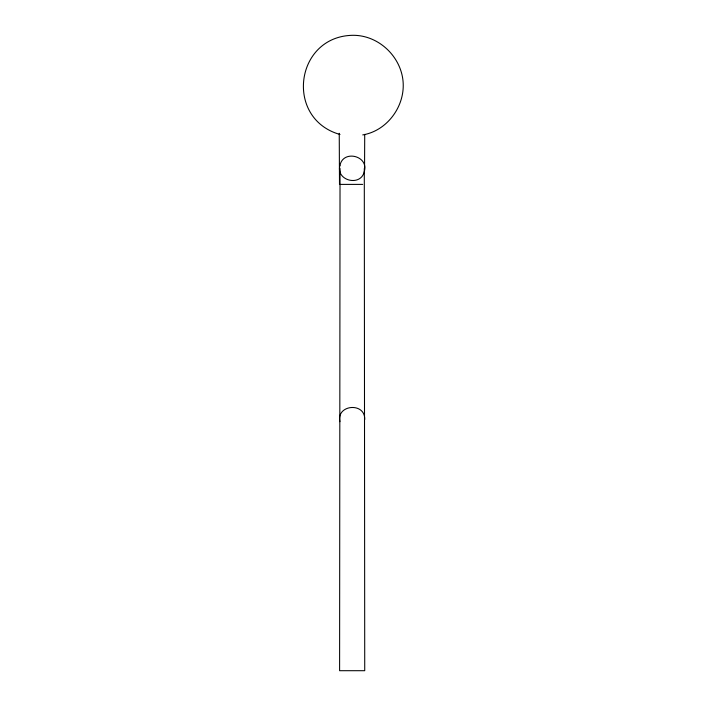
<?xml version="1.0" encoding="UTF-8"?>
<svg xmlns="http://www.w3.org/2000/svg" width="706" height="706" viewBox="0 0 706 706"><rect width="100%" height="100%" fill="white"/><g stroke="black" fill="none" stroke-linecap="round" stroke-linejoin="round"><path stroke-width="1.06" d="M364.552 168.09L364.72 134.369M362.752 134.908C385.829 131.042 403.144 108.9 403.241 85.744C403.417 58.827 379.969 35.141 353 35.3C295.037 36.059 284.28 118.74 340.001 134.475M340.036 168.496L339.604 670.7L364.728 670.7L364.296 168.496M362.655 184.398L339.498 184.398L339.242 133.284M364.728 419.505C365.302 401.899 336.118 404.494 339.895 421.676M339.992 165.239C335.447 180.727 360.987 187.178 364.349 171.381C368.885 155.894 343.345 149.443 339.992 165.239"/></g></svg>
